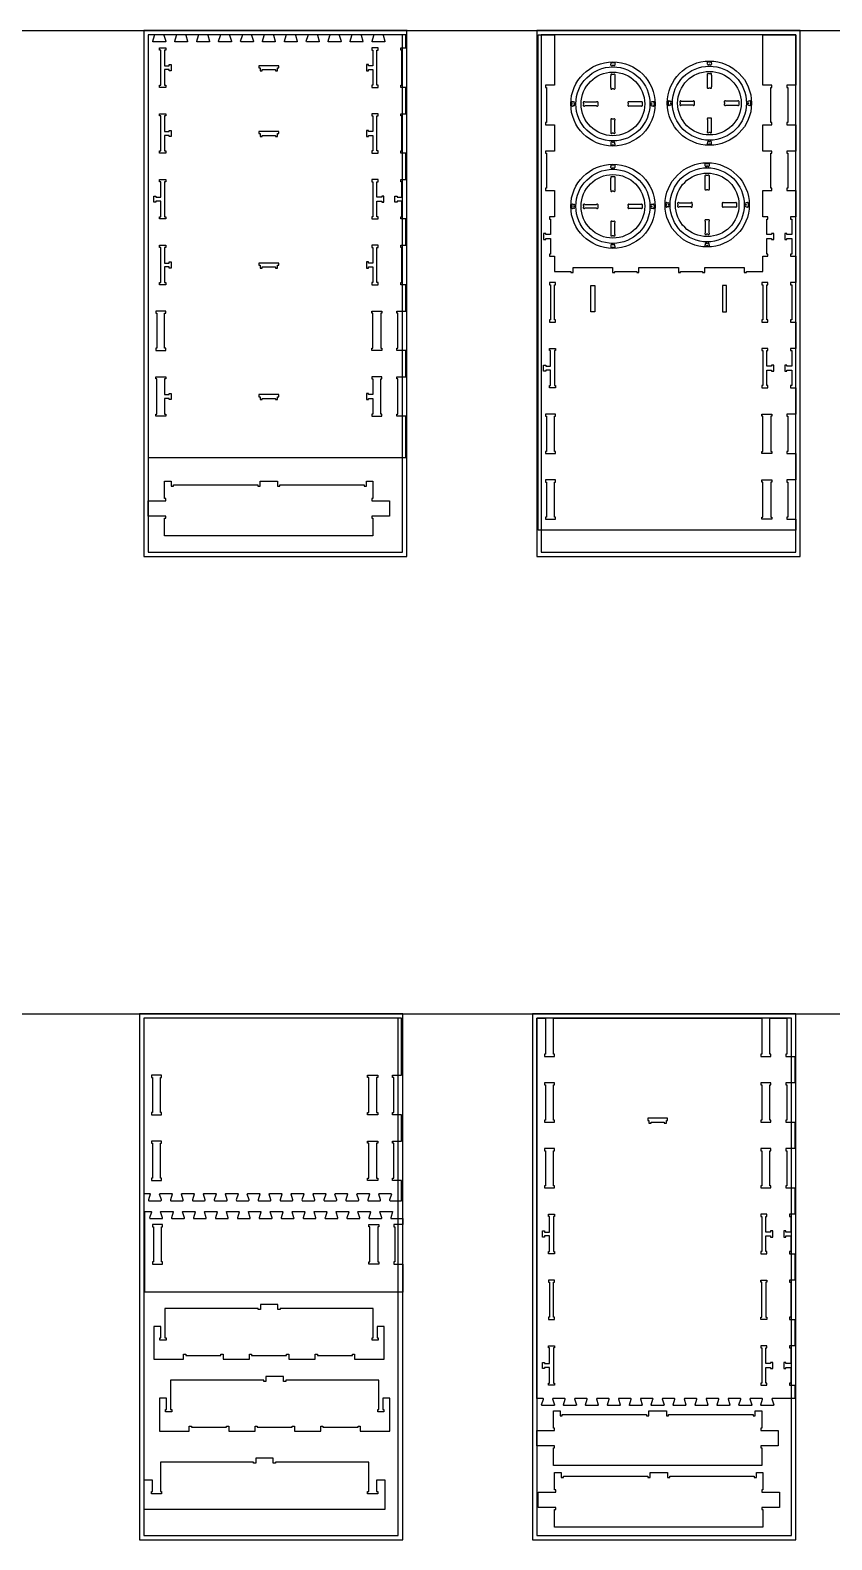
# Model space of a CAD drawing. Header units: inches. Extents: x -1745 to 48028, y -9858 to 20083.
# Drawn here: x 37347 to 41002, y -9858 to -2971 of the extents above; entities that cross this region are included whole.
import ezdxf

# ---------------------------------------------------------------- set-up
doc = ezdxf.new("R2010")
doc.units = ezdxf.units.IN
doc.header["$MEASUREMENT"] = 0
doc.header["$PDMODE"] = 34
for name, color, linetype, lineweight, true_color in [('TOP-CUT-INSIDE_24.500MM', 7, 'Continuous', 25, 0x0300ff), ('TOP-CUT-OUTSIDE_24.500MM', 7, 'Continuous', 25, 0x00a2ff), ('TOP-POCKET-INSIDE_18.000MM', 7, 'Continuous', 25, 0x99ff00), ('TOP-POCKET-INSIDE_20.000MM', 7, 'Continuous', 25, 0x00ffc2)]:
    doc.layers.add(name, color=color, linetype=linetype, lineweight=lineweight, true_color=true_color)

msp = doc.modelspace()

# ---------------------------------------------------------------- linework, layer by layer
for p, q in [((33687.9, -2972.3), (48027.7, -2972.3)), ((40007.6, -3120.2), (40000.9, -3120.2)), ((40005.3, -3130.2), (40003.3, -3130.2)), ((40447.7, -3116.8), (40441.1, -3116.8)), ((40445.4, -3126.8), (40443.4, -3126.8)), ((39816.8, -3304.3), (39816.8, -3311)), ((40191.8, -3304.3), (40191.8, -3311)), ((40256.9, -3301), (40256.9, -3307.6)), ((40266.9, -3303.3), (40266.9, -3305.3)), ((40621.9, -3303.3), (40621.9, -3305.3)), ((40631.9, -3301), (40631.9, -3307.6)), ((39826.8, -3306.7), (39826.8, -3308.7)), ((40181.8, -3306.7), (40181.8, -3308.7)), ((40007.6, -3495.2), (40000.9, -3495.2)), ((40005.3, -3485.2), (40003.3, -3485.2)), ((40447.7, -3491.8), (40441.1, -3491.8)), ((40445.4, -3481.8), (40443.4, -3481.8)), ((40437.6, -3580.4), (40430.9, -3580.4)), ((40007.6, -3587.2), (40000.9, -3587.2)), ((40005.3, -3597.2), (40003.3, -3597.2)), ((40435.2, -3590.4), (40433.2, -3590.4)), ((39816.8, -3771.4), (39816.8, -3778)), ((39826.8, -3773.7), (39826.8, -3775.7)), ((40181.8, -3773.7), (40181.8, -3775.7)), ((40191.8, -3771.4), (40191.8, -3778)), ((40246.7, -3764.6), (40246.7, -3771.3)), ((40256.7, -3766.9), (40256.7, -3768.9)), ((40611.7, -3766.9), (40611.7, -3768.9)), ((40621.7, -3764.6), (40621.7, -3771.3)), ((40007.6, -3962.2), (40000.9, -3962.2)), ((40005.3, -3952.2), (40003.3, -3952.2)), ((40437.6, -3955.4), (40430.9, -3955.4)), ((40435.2, -3945.4), (40433.2, -3945.4)), ((33668.2, -7457.7), (48008, -7457.7)), ((38686.4, -8308.7), (38686.9, -8309.9)), ((38691.4, -8390.1), (38691.9, -8391.3))]:
    msp.add_line(p, q)
at = {"color": 3}
for p, q in [((40007.6, -3173.7), (40000.9, -3173.7)), ((40447.7, -3170.3), (40441.1, -3170.3)), ((40447.7, -3235.3), (40441.1, -3235.3)), ((39870.3, -3304.3), (39870.3, -3311)), ((39935.3, -3304.3), (39935.3, -3311)), ((40007.6, -3238.7), (40000.9, -3238.7)), ((40073.3, -3304.3), (40073.3, -3311)), ((40138.3, -3304.3), (40138.3, -3311)), ((40310.4, -3301), (40310.4, -3307.6)), ((40375.4, -3301), (40375.4, -3307.6)), ((40513.4, -3301), (40513.4, -3307.6)), ((40578.4, -3301), (40578.4, -3307.6)), ((40447.7, -3373.3), (40441.1, -3373.3)), ((40007.6, -3376.7), (40000.9, -3376.7)), ((40007.6, -3441.7), (40000.9, -3441.7)), ((40447.7, -3438.3), (40441.1, -3438.3)), ((40007.6, -3640.7), (40000.9, -3640.7)), ((40437.6, -3633.9), (40430.9, -3633.9)), ((40007.6, -3705.7), (40000.9, -3705.7)), ((40437.6, -3698.9), (40430.9, -3698.9)), ((39870.3, -3771.4), (39870.3, -3778)), ((39935.3, -3771.4), (39935.3, -3778)), ((40073.3, -3771.4), (40073.3, -3778)), ((40138.3, -3771.4), (40138.3, -3778)), ((40300.2, -3764.6), (40300.2, -3771.3)), ((40365.2, -3764.6), (40365.2, -3771.3)), ((40503.2, -3764.6), (40503.2, -3771.3)), ((40568.2, -3764.6), (40568.2, -3771.3)), ((40007.6, -3843.7), (40000.9, -3843.7)), ((40437.6, -3836.9), (40430.9, -3836.9)), ((40007.6, -3908.7), (40000.9, -3908.7)), ((40437.6, -3901.9), (40430.9, -3901.9))]:
    msp.add_line(p, q, dxfattribs=at)
for points in [[(37865.3, -5372.3), (39065.3, -5372.3), (39065.3, -2972.3), (37865.3, -2972.3)], [(37885.3, -5352.3), (39045.3, -5352.3), (39045.3, -2992.3), (37885.3, -2992.3)], [(37913, -2992.3), (37885.3, -2992.3), (37885.3, -4920.3), (38985.3, -4920.3), (39060.3, -4920.3), (39060.3, -4732.3), (39019.3, -4732.3), (39019.3, -4722.3), (39024.3, -4722.3), (39024.3, -4562.3), (39019.3, -4562.3), (39019.3, -4552.3), (39060.3, -4552.3), (39060.3, -4432.3), (39019.3, -4432.3), (39019.3, -4422.3), (39024.3, -4422.3), (39024.3, -4262.3), (39019.3, -4262.3), (39019.3, -4252.3), (39060.3, -4252.3), (39060.3, -4132.3), (39037.3, -4132.3), (39037.3, -4122.3), (39042.3, -4122.3), (39042.3, -3962.3), (39037.3, -3962.3), (39037.3, -3952.3), (39060.3, -3952.3), (39060.3, -3832.3), (39037.3, -3832.3), (39037.3, -3822.3), (39042.3, -3822.3), (39042.3, -3751.3), (39020.3, -3751.3), (39020.3, -3756.3), (39010.3, -3756.3), (39010.3, -3728.3), (39020.3, -3728.3), (39020.3, -3733.3), (39042.3, -3733.3), (39042.3, -3662.3), (39037.3, -3662.3), (39037.3, -3652.3), (39060.3, -3652.3), (39060.3, -3532.3), (39037.3, -3532.3), (39037.3, -3522.3), (39042.3, -3522.3), (39042.3, -3362.3), (39037.3, -3362.3), (39037.3, -3352.3), (39060.3, -3352.3), (39060.3, -3232.3), (39037.3, -3232.3), (39037.3, -3222.3), (39042.3, -3222.3), (39042.3, -3062.3), (39037.3, -3062.3), (39037.3, -3052.3), (39060.3, -3052.3), (39060.3, -2992.3), (38985.3, -2992.3), (38958.8, -2992.3), (38957.3, -2992.7), (38956.5, -2994.5), (38964.7, -3021.2), (38964.8, -3022.5), (38964.3, -3023.7), (38962.1, -3024.8), (38908.8, -3024.8), (38907.6, -3024.5), (38906.6, -3023.7), (38906.2, -3021.3), (38914.2, -2995.2), (38914.3, -2993.6), (38912.8, -2992.3), (38858.8, -2992.3), (38857.3, -2992.7), (38856.5, -2994.5), (38864.7, -3021.2), (38864.8, -3022.5), (38864.3, -3023.7), (38863.3, -3024.5), (38862.1, -3024.8), (38808.8, -3024.8), (38807.6, -3024.5), (38806.6, -3023.7), (38806.1, -3022.5), (38806.2, -3021.2), (38814.2, -2995.2), (38814.3, -2993.6), (38812.8, -2992.3), (38758.8, -2992.3), (38757.3, -2992.7), (38756.5, -2994.5), (38764.7, -3021.2), (38764.8, -3022.5), (38764.3, -3023.7), (38762.1, -3024.8), (38708.8, -3024.8), (38707.6, -3024.5), (38706.6, -3023.7), (38706.1, -3022.5), (38706.2, -3021.2), (38714.2, -2995.2), (38714.3, -2993.6), (38712.8, -2992.3), (38658.8, -2992.3), (38657.3, -2992.7), (38656.5, -2994.5), (38664.7, -3021.2), (38664.8, -3022.5), (38664.3, -3023.7), (38662.1, -3024.8), (38608.8, -3024.8), (38607.6, -3024.5), (38606.6, -3023.7), (38606.2, -3021.3), (38614.2, -2995.2), (38614.3, -2993.6), (38612.8, -2992.3), (38558.8, -2992.3), (38557.3, -2992.7), (38556.5, -2994.5), (38564.7, -3021.2), (38564.8, -3022.5), (38564.3, -3023.7), (38562.1, -3024.8), (38508.8, -3024.8), (38507.6, -3024.5), (38506.6, -3023.7), (38506.2, -3021.3), (38514.2, -2995.2), (38514.3, -2993.6), (38512.8, -2992.3), (38458.8, -2992.3), (38457.3, -2992.7), (38456.5, -2994.5), (38464.7, -3021.2), (38464.8, -3022.5), (38464.3, -3023.7), (38462.1, -3024.8), (38408.8, -3024.8), (38407.6, -3024.5), (38406.6, -3023.7), (38406.1, -3022.5), (38406.2, -3021.2), (38414.2, -2995.2), (38414.3, -2993.6), (38412.8, -2992.3), (38385.6, -2992.3), (38359.1, -2992.3), (38357.5, -2992.7), (38356.7, -2994.5), (38364.9, -3021.2), (38365, -3022.5), (38364.5, -3023.7), (38362.3, -3024.8), (38309.1, -3024.8), (38307.8, -3024.5), (38306.9, -3023.7), (38306.4, -3021.3), (38314.5, -2995.2), (38314.6, -2993.6), (38313, -2992.3), (38259.1, -2992.3), (38257.5, -2992.7), (38256.7, -2994.5), (38264.9, -3021.2), (38265, -3022.5), (38264.5, -3023.7), (38263.6, -3024.5), (38262.3, -3024.8), (38209.1, -3024.8), (38207.8, -3024.5), (38206.9, -3023.7), (38206.4, -3022.5), (38206.5, -3021.2), (38214.5, -2995.2), (38214.6, -2993.6), (38213, -2992.3), (38159.1, -2992.3), (38157.5, -2992.7), (38156.7, -2994.5), (38164.9, -3021.2), (38165, -3022.5), (38164.5, -3023.7), (38162.3, -3024.8), (38109.1, -3024.8), (38107.8, -3024.5), (38106.9, -3023.7), (38106.4, -3022.5), (38106.5, -3021.2), (38114.5, -2995.2), (38114.6, -2993.6), (38113, -2992.3), (38059.1, -2992.3), (38057.5, -2992.7), (38056.7, -2994.5), (38064.9, -3021.2), (38065, -3022.5), (38064.5, -3023.7), (38062.3, -3024.8), (38009.1, -3024.8), (38007.8, -3024.5), (38006.9, -3023.7), (38006.4, -3021.3), (38014.5, -2995.2), (38014.6, -2993.6), (38013, -2992.3), (37959.1, -2992.3), (37957.5, -2992.7), (37956.7, -2994.5), (37964.9, -3021.2), (37965, -3022.5), (37964.5, -3023.7), (37962.3, -3024.8), (37909.1, -3024.8), (37907.8, -3024.5), (37906.9, -3023.7), (37906.4, -3021.3), (37914.5, -2995.2), (37914.6, -2993.6)], [(39657.8, -5372.3), (40857.8, -5372.3), (40857.8, -2972.3), (39657.8, -2972.3)], [(40710.8, -3992.6), (40705.8, -3992.6), (40705.8, -3921.6), (40727.8, -3921.6), (40727.8, -3926.6), (40737.8, -3926.6), (40737.8, -3898.6), (40727.8, -3898.6), (40727.8, -3903.6), (40705.8, -3903.6), (40705.8, -3832.6), (40710.8, -3832.6), (40710.8, -3822.6), (40687.8, -3822.6), (40687.8, -3702.6), (40728.8, -3702.6), (40728.8, -3692.6), (40723.8, -3692.6), (40723.8, -3532.6), (40728.8, -3532.6), (40728.8, -3522.6), (40687.8, -3522.6), (40687.8, -3402.6), (40728.8, -3402.6), (40728.8, -3392.6), (40723.8, -3392.6), (40723.8, -3232.6), (40728.8, -3232.6), (40728.8, -3222.6), (40687.8, -3222.6), (40687.8, -2992.3), (40762.8, -2992.3), (40837.8, -2992.3), (40837.8, -3222.6), (40796.8, -3222.6), (40796.8, -3232.6), (40801.8, -3232.6), (40801.8, -3392.6), (40796.8, -3392.6), (40796.8, -3402.6), (40837.8, -3402.6), (40837.8, -3522.6), (40796.8, -3522.6), (40796.8, -3532.6), (40801.8, -3532.6), (40801.8, -3692.6), (40796.8, -3692.6), (40796.8, -3702.6), (40837.8, -3702.6), (40837.8, -3822.6), (40814.8, -3822.6), (40814.8, -3832.6), (40819.8, -3832.6), (40819.8, -3903.6), (40797.8, -3903.6), (40797.8, -3898.6), (40787.8, -3898.6), (40787.8, -3926.6), (40797.8, -3926.6), (40797.8, -3921.6), (40819.8, -3921.6), (40819.8, -3992.6), (40814.8, -3992.6), (40814.8, -4002.6), (40837.8, -4002.6), (40837.8, -4122.6), (40814.8, -4122.6), (40814.8, -4132.6), (40819.8, -4132.6), (40819.8, -4292.6), (40814.8, -4292.6), (40814.8, -4302.6), (40837.8, -4302.6), (40837.8, -4422.6), (40814.8, -4422.6), (40814.8, -4432.6), (40819.8, -4432.6), (40819.8, -4503.6), (40797.8, -4503.6), (40797.8, -4498.6), (40787.8, -4498.6), (40787.8, -4526.6), (40797.8, -4526.6), (40797.8, -4521.6), (40819.8, -4521.6), (40819.8, -4592.6), (40814.8, -4592.6), (40814.8, -4602.6), (40837.8, -4602.6), (40837.8, -4722.6), (40796.8, -4722.6), (40796.8, -4732.6), (40801.8, -4732.6), (40801.8, -4892.6), (40796.8, -4892.6), (40796.8, -4902.6), (40837.8, -4902.6), (40837.8, -5022.6), (40796.8, -5022.6), (40796.8, -5032.6), (40801.8, -5032.6), (40801.8, -5192.6), (40796.8, -5192.6), (40796.8, -5202.6), (40837.8, -5202.6), (40837.8, -5252.6), (40762.8, -5252.6), (39662.8, -5252.6), (39662.8, -2992.3), (39737.8, -2992.3), (39737.8, -3222.6), (39696.8, -3222.6), (39696.8, -3232.6), (39701.8, -3232.6), (39701.8, -3392.6), (39696.8, -3392.6), (39696.8, -3402.6), (39737.8, -3402.6), (39737.8, -3522.6), (39696.8, -3522.6), (39696.8, -3532.6), (39701.8, -3532.6), (39701.8, -3692.6), (39696.8, -3692.6), (39696.8, -3702.6), (39737.8, -3702.6), (39737.8, -3822.6), (39714.8, -3822.6), (39714.8, -3832.6), (39719.8, -3832.6), (39719.8, -3903.6), (39697.8, -3903.6), (39697.8, -3898.6), (39687.8, -3898.6), (39687.8, -3926.6), (39697.8, -3926.6), (39697.8, -3921.6), (39719.8, -3921.6), (39719.8, -3992.6), (39714.8, -3992.6), (39714.8, -4002.6), (39737.8, -4002.6), (39737.8, -4071.6), (39812.8, -4071.6), (39812.8, -4076.6), (39822.8, -4076.6), (39822.8, -4053.6), (40002.8, -4053.6), (40002.8, -4076.6), (40012.8, -4076.6), (40012.8, -4071.6), (40112.8, -4071.6), (40112.8, -4076.6), (40122.8, -4076.6), (40122.8, -4053.6), (40302.8, -4053.6), (40302.8, -4076.6), (40312.8, -4076.6), (40312.8, -4071.6), (40412.8, -4071.6), (40412.8, -4076.6), (40422.8, -4076.6), (40422.8, -4053.6), (40602.8, -4053.6), (40602.8, -4076.6), (40612.8, -4076.6), (40612.8, -4071.6), (40662.8, -4071.6), (40687.8, -4071.6), (40687.8, -4002.6), (40710.8, -4002.6)], [(39677.8, -5352.3), (40837.8, -5352.3), (40837.8, -2992.3), (39677.8, -2992.3)], [(37980.3, -3128.3), (37990.3, -3128.3), (37990.3, -3156.3), (37980.3, -3156.3), (37980.3, -3151.3), (37960.3, -3151.3), (37960.3, -3222.3), (37965.3, -3222.3), (37965.3, -3232.3), (37937.3, -3232.3), (37937.3, -3222.3), (37942.3, -3222.3), (37942.3, -3062.3), (37937.3, -3062.3), (37937.3, -3052.3), (37965.3, -3052.3), (37965.3, -3062.3), (37960.3, -3062.3), (37960.3, -3133.3), (37980.3, -3133.3)], [(38890.3, -3128.3), (38880.3, -3128.3), (38880.3, -3156.3), (38890.3, -3156.3), (38890.3, -3151.3), (38910.3, -3151.3), (38910.3, -3222.3), (38905.3, -3222.3), (38905.3, -3232.3), (38933.3, -3232.3), (38933.3, -3222.3), (38928.3, -3222.3), (38928.3, -3062.3), (38933.3, -3062.3), (38933.3, -3052.3), (38905.3, -3052.3), (38905.3, -3062.3), (38910.3, -3062.3), (38910.3, -3133.3), (38890.3, -3133.3)], [(38395.3, -3143.3), (38395.3, -3156.3), (38405.3, -3156.3), (38405.3, -3151.3), (38465.3, -3151.3), (38465.3, -3156.3), (38475.3, -3156.3), (38475.3, -3143.3), (38480.3, -3143.3), (38480.3, -3133.3), (38390.3, -3133.3), (38390.3, -3143.3)], [(37980.3, -3428.3), (37990.3, -3428.3), (37990.3, -3456.3), (37980.3, -3456.3), (37980.3, -3451.3), (37960.3, -3451.3), (37960.3, -3522.3), (37965.3, -3522.3), (37965.3, -3532.3), (37937.3, -3532.3), (37937.3, -3522.3), (37942.3, -3522.3), (37942.3, -3362.3), (37937.3, -3362.3), (37937.3, -3352.3), (37965.3, -3352.3), (37965.3, -3362.3), (37960.3, -3362.3), (37960.3, -3433.3), (37980.3, -3433.3)], [(38890.3, -3428.3), (38880.3, -3428.3), (38880.3, -3456.3), (38890.3, -3456.3), (38890.3, -3451.3), (38910.3, -3451.3), (38910.3, -3522.3), (38905.3, -3522.3), (38905.3, -3532.3), (38933.3, -3532.3), (38933.3, -3522.3), (38928.3, -3522.3), (38928.3, -3362.3), (38933.3, -3362.3), (38933.3, -3352.3), (38905.3, -3352.3), (38905.3, -3362.3), (38910.3, -3362.3), (38910.3, -3433.3), (38890.3, -3433.3)], [(38395.3, -3443.3), (38395.3, -3456.3), (38405.3, -3456.3), (38405.3, -3451.3), (38465.3, -3451.3), (38465.3, -3456.3), (38475.3, -3456.3), (38475.3, -3443.3), (38480.3, -3443.3), (38480.3, -3433.3), (38390.3, -3433.3), (38390.3, -3443.3)], [(37942.3, -3662.3), (37937.3, -3662.3), (37937.3, -3652.3), (37965.3, -3652.3), (37965.3, -3662.3), (37960.3, -3662.3), (37960.3, -3822.3), (37965.3, -3822.3), (37965.3, -3832.3), (37937.3, -3832.3), (37937.3, -3822.3), (37942.3, -3822.3), (37942.3, -3751.3), (37920.3, -3751.3), (37920.3, -3756.3), (37910.3, -3756.3), (37910.3, -3728.3), (37920.3, -3728.3), (37920.3, -3733.3), (37942.3, -3733.3)], [(38928.3, -3662.3), (38933.3, -3662.3), (38933.3, -3652.3), (38905.3, -3652.3), (38905.3, -3662.3), (38910.3, -3662.3), (38910.3, -3822.3), (38905.3, -3822.3), (38905.3, -3832.3), (38933.3, -3832.3), (38933.3, -3822.3), (38928.3, -3822.3), (38928.3, -3751.3), (38950.3, -3751.3), (38950.3, -3756.3), (38960.3, -3756.3), (38960.3, -3728.3), (38950.3, -3728.3), (38950.3, -3733.3), (38928.3, -3733.3)], [(37980.3, -4028.3), (37990.3, -4028.3), (37990.3, -4056.3), (37980.3, -4056.3), (37980.3, -4051.3), (37960.3, -4051.3), (37960.3, -4122.3), (37965.3, -4122.3), (37965.3, -4132.3), (37937.3, -4132.3), (37937.3, -4122.3), (37942.3, -4122.3), (37942.3, -3962.3), (37937.3, -3962.3), (37937.3, -3952.3), (37965.3, -3952.3), (37965.3, -3962.3), (37960.3, -3962.3), (37960.3, -4033.3), (37980.3, -4033.3)], [(38890.3, -4028.3), (38880.3, -4028.3), (38880.3, -4056.3), (38890.3, -4056.3), (38890.3, -4051.3), (38910.3, -4051.3), (38910.3, -4122.3), (38905.3, -4122.3), (38905.3, -4132.3), (38933.3, -4132.3), (38933.3, -4122.3), (38928.3, -4122.3), (38928.3, -3962.3), (38933.3, -3962.3), (38933.3, -3952.3), (38905.3, -3952.3), (38905.3, -3962.3), (38910.3, -3962.3), (38910.3, -4033.3), (38890.3, -4033.3)], [(38395.3, -4043.3), (38395.3, -4056.3), (38405.3, -4056.3), (38405.3, -4051.3), (38465.3, -4051.3), (38465.3, -4056.3), (38475.3, -4056.3), (38475.3, -4043.3), (38480.3, -4043.3), (38480.3, -4033.3), (38390.3, -4033.3), (38390.3, -4043.3)], [(39714.8, -4292.6), (39714.8, -4302.6), (39742.8, -4302.6), (39742.8, -4292.6), (39737.8, -4292.6), (39737.8, -4132.6), (39742.8, -4132.6), (39742.8, -4122.6), (39714.8, -4122.6), (39714.8, -4132.6), (39719.8, -4132.6), (39719.8, -4292.6)], [(40682.8, -4292.6), (40682.8, -4302.6), (40710.8, -4302.6), (40710.8, -4292.6), (40705.8, -4292.6), (40705.8, -4132.6), (40710.8, -4132.6), (40710.8, -4122.6), (40682.8, -4122.6), (40682.8, -4132.6), (40687.8, -4132.6), (40687.8, -4292.6)], [(39921.8, -4136.6), (39921.8, -4256.6), (39903.8, -4256.6), (39903.8, -4136.6)], [(40503.8, -4136.6), (40503.8, -4256.6), (40521.8, -4256.6), (40521.8, -4136.6)], [(37919.3, -4432.3), (37965.3, -4432.3), (37965.3, -4422.3), (37960.3, -4422.3), (37960.3, -4262.3), (37965.3, -4262.3), (37965.3, -4252.3), (37919.3, -4252.3), (37919.3, -4262.3), (37924.3, -4262.3), (37924.3, -4422.3), (37919.3, -4422.3)], [(38951.3, -4432.3), (38905.3, -4432.3), (38905.3, -4422.3), (38910.3, -4422.3), (38910.3, -4262.3), (38905.3, -4262.3), (38905.3, -4252.3), (38951.3, -4252.3), (38951.3, -4262.3), (38946.3, -4262.3), (38946.3, -4422.3), (38951.3, -4422.3)], [(39697.8, -4521.6), (39697.8, -4526.6), (39687.8, -4526.6), (39687.8, -4498.6), (39697.8, -4498.6), (39697.8, -4503.6), (39719.8, -4503.6), (39719.8, -4432.6), (39714.8, -4432.6), (39714.8, -4422.6), (39742.8, -4422.6), (39742.8, -4432.6), (39737.8, -4432.6), (39737.8, -4592.6), (39742.8, -4592.6), (39742.8, -4602.6), (39714.8, -4602.6), (39714.8, -4592.6), (39719.8, -4592.6), (39719.8, -4521.6)], [(40705.8, -4503.6), (40705.8, -4432.6), (40710.8, -4432.6), (40710.8, -4422.6), (40682.8, -4422.6), (40682.8, -4432.6), (40687.8, -4432.6), (40687.8, -4592.6), (40682.8, -4592.6), (40682.8, -4602.6), (40710.8, -4602.6), (40710.8, -4592.6), (40705.8, -4592.6), (40705.8, -4521.6), (40727.8, -4521.6), (40727.8, -4526.6), (40737.8, -4526.6), (40737.8, -4498.6), (40727.8, -4498.6), (40727.8, -4503.6)], [(37980.3, -4628.3), (37990.3, -4628.3), (37990.3, -4656.3), (37980.3, -4656.3), (37980.3, -4651.3), (37960.3, -4651.3), (37960.3, -4722.3), (37965.3, -4722.3), (37965.3, -4732.3), (37919.3, -4732.3), (37919.3, -4722.3), (37924.3, -4722.3), (37924.3, -4562.3), (37919.3, -4562.3), (37919.3, -4552.3), (37965.3, -4552.3), (37965.3, -4562.3), (37960.3, -4562.3), (37960.3, -4633.3), (37980.3, -4633.3)], [(38890.3, -4628.3), (38880.3, -4628.3), (38880.3, -4656.3), (38890.3, -4656.3), (38890.3, -4651.3), (38910.3, -4651.3), (38910.3, -4722.3), (38905.3, -4722.3), (38905.3, -4732.3), (38951.3, -4732.3), (38951.3, -4722.3), (38946.3, -4722.3), (38946.3, -4562.3), (38951.3, -4562.3), (38951.3, -4552.3), (38905.3, -4552.3), (38905.3, -4562.3), (38910.3, -4562.3), (38910.3, -4633.3), (38890.3, -4633.3)], [(38395.3, -4643.3), (38395.3, -4656.3), (38405.3, -4656.3), (38405.3, -4651.3), (38465.3, -4651.3), (38465.3, -4656.3), (38475.3, -4656.3), (38475.3, -4643.3), (38480.3, -4643.3), (38480.3, -4633.3), (38390.3, -4633.3), (38390.3, -4643.3)], [(39701.8, -4732.6), (39701.8, -4892.6), (39696.8, -4892.6), (39696.8, -4902.6), (39742.8, -4902.6), (39742.8, -4892.6), (39737.8, -4892.6), (39737.8, -4732.6), (39742.8, -4732.6), (39742.8, -4722.6), (39696.8, -4722.6), (39696.8, -4732.6)], [(40682.8, -4892.6), (40687.8, -4892.6), (40687.8, -4732.6), (40682.8, -4732.6), (40682.8, -4722.6), (40728.8, -4722.6), (40728.8, -4732.6), (40723.8, -4732.6), (40723.8, -4892.6), (40728.8, -4892.6), (40728.8, -4902.6), (40682.8, -4902.6)], [(39701.8, -5192.6), (39696.8, -5192.6), (39696.8, -5202.6), (39742.8, -5202.6), (39742.8, -5192.6), (39737.8, -5192.6), (39737.8, -5032.6), (39742.8, -5032.6), (39742.8, -5022.6), (39696.8, -5022.6), (39696.8, -5032.6), (39701.8, -5032.6)], [(40723.8, -5192.6), (40728.8, -5192.6), (40728.8, -5202.6), (40682.8, -5202.6), (40682.8, -5192.6), (40687.8, -5192.6), (40687.8, -5032.6), (40682.8, -5032.6), (40682.8, -5022.6), (40728.8, -5022.6), (40728.8, -5032.6), (40723.8, -5032.6)], [(37965.3, -5107.9), (37960.3, -5107.9), (37960.3, -5027.9), (37990.3, -5027.9), (37990.3, -5050.9), (38000.3, -5050.9), (38000.3, -5045.9), (38385.3, -5045.9), (38385.3, -5050.9), (38395.3, -5050.9), (38395.3, -5027.9), (38475.3, -5027.9), (38475.3, -5050.9), (38485.3, -5050.9), (38485.3, -5045.9), (38870.3, -5045.9), (38870.3, -5050.9), (38880.3, -5050.9), (38880.3, -5027.9), (38910.3, -5027.9), (38910.3, -5107.9), (38905.3, -5107.9), (38905.3, -5117.9), (38910.3, -5117.9), (38985.3, -5117.9), (38985.3, -5187.9), (38910.3, -5187.9), (38905.3, -5187.9), (38905.3, -5197.9), (38910.3, -5197.9), (38910.3, -5277.9), (37960.3, -5277.9), (37960.3, -5197.9), (37965.3, -5197.9), (37965.3, -5187.9), (37960.3, -5187.9), (37885.3, -5187.9), (37885.3, -5117.9), (37960.3, -5117.9), (37965.3, -5117.9)], [(37845.6, -9857.7), (39045.6, -9857.7), (39045.6, -7457.7), (37845.6, -7457.7)], [(38893.1, -8278.5), (38894.6, -8279.8), (38894.5, -8281.4), (38886.5, -8307.5), (38886.9, -8309.9), (38887.9, -8310.7), (38889.1, -8311), (38942.4, -8311), (38944.6, -8309.9), (38945.1, -8308.7), (38945, -8307.5), (38936.8, -8280.7), (38937.6, -8278.9), (38939.2, -8278.5), (38965.6, -8278.5), (38992.1, -8278.5), (38993.7, -8278.9), (38994.5, -8280.7), (38986.3, -8307.5), (38986.2, -8308.7), (38986.7, -8309.9), (38988.9, -8311), (39040.6, -8311), (39040.6, -8218.5), (38999.6, -8218.5), (38999.6, -8208.5), (39004.6, -8208.5), (39004.6, -8048.5), (38999.6, -8048.5), (38999.6, -8038.5), (39040.6, -8038.5), (39040.6, -7918.5), (38999.6, -7918.5), (38999.6, -7908.5), (39004.6, -7908.5), (39004.6, -7748.5), (38999.6, -7748.5), (38999.6, -7738.5), (39040.6, -7738.5), (39040.6, -7477.7), (37865.6, -7477.7), (37865.6, -8278.5), (37893.3, -8278.5), (37894.9, -8279.8), (37894.8, -8281.4), (37886.8, -8307.5), (37887.2, -8309.9), (37888.2, -8310.7), (37889.4, -8311), (37942.7, -8311), (37944.8, -8309.9), (37945.3, -8308.7), (37945.3, -8307.5), (37937, -8280.7), (37937.8, -8278.9), (37939.4, -8278.5), (37993.3, -8278.5), (37994.9, -8279.8), (37994.8, -8281.4), (37986.8, -8307.5), (37987.2, -8309.9), (37988.2, -8310.7), (37989.4, -8311), (38042.7, -8311), (38044.8, -8309.9), (38045.3, -8308.7), (38045.3, -8307.5), (38037, -8280.7), (38037.8, -8278.9), (38039.4, -8278.5), (38093.3, -8278.5), (38094.9, -8279.8), (38094.8, -8281.4), (38086.8, -8307.5), (38086.7, -8308.7), (38087.2, -8309.9), (38088.2, -8310.7), (38089.4, -8311), (38142.7, -8311), (38144.8, -8309.9), (38145.3, -8308.7), (38145.3, -8307.5), (38137, -8280.7), (38137.8, -8278.9), (38139.4, -8278.5), (38193.3, -8278.5), (38194.9, -8279.8), (38194.8, -8281.4), (38186.8, -8307.5), (38186.7, -8308.7), (38187.2, -8309.9), (38188.2, -8310.7), (38189.4, -8311), (38242.6, -8311), (38243.9, -8310.7), (38244.8, -8309.9), (38245.3, -8308.7), (38245.3, -8307.5), (38237, -8280.7), (38237.8, -8278.9), (38239.4, -8278.5), (38293.3, -8278.5), (38294.9, -8279.8), (38294.8, -8281.4), (38286.8, -8307.5), (38287.2, -8309.9), (38288.2, -8310.7), (38289.4, -8311), (38342.7, -8311), (38344.8, -8309.9), (38345.3, -8308.7), (38345.3, -8307.5), (38337, -8280.7), (38337.8, -8278.9), (38339.4, -8278.5), (38365.9, -8278.5), (38393.1, -8278.5), (38394.6, -8279.8), (38394.5, -8281.4), (38386.5, -8307.5), (38386.4, -8308.7), (38386.9, -8309.9), (38387.9, -8310.7), (38389.1, -8311), (38442.4, -8311), (38444.6, -8309.9), (38445.1, -8308.7), (38445, -8307.5), (38436.8, -8280.7), (38437.6, -8278.9), (38439.2, -8278.5), (38493.1, -8278.5), (38494.6, -8279.8), (38494.5, -8281.4), (38486.5, -8307.5), (38486.9, -8309.9), (38487.9, -8310.7), (38489.1, -8311), (38542.4, -8311), (38544.6, -8309.9), (38545.1, -8308.7), (38545, -8307.5), (38536.8, -8280.7), (38537.6, -8278.9), (38539.2, -8278.5), (38593.1, -8278.5), (38594.6, -8279.8), (38594.5, -8281.4), (38586.5, -8307.5), (38586.9, -8309.9), (38587.9, -8310.7), (38589.1, -8311), (38642.4, -8311), (38644.6, -8309.9), (38645.1, -8308.7), (38645, -8307.5), (38636.8, -8280.7), (38637.6, -8278.9), (38639.2, -8278.5), (38693.1, -8278.5), (38694.6, -8279.8), (38694.5, -8281.4), (38686.5, -8307.5), (38686.4, -8308.7), (38686.9, -8309.9), (38687.9, -8310.7), (38689.1, -8311), (38742.4, -8311), (38744.6, -8309.9), (38745.1, -8308.7), (38745, -8307.5), (38736.8, -8280.7), (38737.6, -8278.9), (38739.2, -8278.5), (38793.1, -8278.5), (38794.6, -8279.8), (38794.5, -8281.4), (38786.5, -8307.5), (38786.4, -8308.7), (38786.9, -8309.9), (38787.9, -8310.7), (38789.1, -8311), (38842.4, -8311), (38843.6, -8310.7), (38844.6, -8309.9), (38845.1, -8308.7), (38845, -8307.5), (38836.8, -8280.7), (38837.6, -8278.9), (38839.2, -8278.5)], [(37865.6, -9837.7), (39025.6, -9837.7), (39025.6, -7477.7), (37865.6, -7477.7)], [(39638.1, -9857.7), (40838.1, -9857.7), (40838.1, -7457.7), (39638.1, -7457.7)], [(39658.1, -9837.7), (40818.1, -9837.7), (40818.1, -7477.7), (39658.1, -7477.7)], [(39685.8, -9212.7), (39658.1, -9212.7), (39658.1, -7952.7), (39658.1, -7477.7), (39697.1, -7477.7), (39697.1, -7642.7), (39692.1, -7642.7), (39692.1, -7652.7), (39738.1, -7652.7), (39738.1, -7642.7), (39733.1, -7642.7), (39733.1, -7477.7), (40683.1, -7477.7), (40683.1, -7642.7), (40678.1, -7642.7), (40678.1, -7652.7), (40724.1, -7652.7), (40724.1, -7642.7), (40719.1, -7642.7), (40719.1, -7477.7), (40797.1, -7477.7), (40797.1, -7642.7), (40792.1, -7642.7), (40792.1, -7652.7), (40833.1, -7652.7), (40833.1, -7772.7), (40792.1, -7772.7), (40792.1, -7782.7), (40797.1, -7782.7), (40797.1, -7942.7), (40792.1, -7942.7), (40792.1, -7952.7), (40833.1, -7952.7), (40833.1, -8072.7), (40792.1, -8072.7), (40792.1, -8082.7), (40797.1, -8082.7), (40797.1, -8242.7), (40792.1, -8242.7), (40792.1, -8252.7), (40833.1, -8252.7), (40833.1, -8372.7), (40810.1, -8372.7), (40810.1, -8382.7), (40815.1, -8382.7), (40815.1, -8453.7), (40793.1, -8453.7), (40793.1, -8448.7), (40783.1, -8448.7), (40783.1, -8476.7), (40793.1, -8476.7), (40793.1, -8471.7), (40815.1, -8471.7), (40815.1, -8542.7), (40810.1, -8542.7), (40810.1, -8552.7), (40833.1, -8552.7), (40833.1, -8672.7), (40810.1, -8672.7), (40810.1, -8682.7), (40815.1, -8682.7), (40815.1, -8842.7), (40810.1, -8842.7), (40810.1, -8852.7), (40833.1, -8852.7), (40833.1, -8972.7), (40810.1, -8972.7), (40810.1, -8982.7), (40815.1, -8982.7), (40815.1, -9053.7), (40793.1, -9053.7), (40793.1, -9048.7), (40783.1, -9048.7), (40783.1, -9076.7), (40793.1, -9076.7), (40793.1, -9071.7), (40815.1, -9071.7), (40815.1, -9142.7), (40810.1, -9142.7), (40810.1, -9152.7), (40833.1, -9152.7), (40833.1, -9212.7), (40784.6, -9212.7), (40758.1, -9212.7), (40731.6, -9212.7), (40730, -9213.1), (40729.2, -9214.9), (40737.5, -9241.7), (40737.6, -9242.9), (40737, -9244.1), (40734.9, -9245.2), (40681.6, -9245.2), (40680.4, -9244.9), (40679.4, -9244.1), (40679, -9241.7), (40687, -9215.6), (40687.1, -9214), (40685.6, -9212.7), (40631.6, -9212.7), (40630, -9213.1), (40629.2, -9214.9), (40637.5, -9241.7), (40637.6, -9242.9), (40637.1, -9244.1), (40636.1, -9244.9), (40634.9, -9245.2), (40581.6, -9245.2), (40580.4, -9244.9), (40579.4, -9244.1), (40578.9, -9242.9), (40579, -9241.7), (40587, -9215.6), (40587.1, -9214), (40585.6, -9212.7), (40531.6, -9212.7), (40530, -9213.1), (40529.2, -9214.9), (40537.5, -9241.7), (40537.6, -9242.9), (40537, -9244.1), (40534.9, -9245.2), (40481.6, -9245.2), (40480.4, -9244.9), (40479.4, -9244.1), (40478.9, -9242.9), (40479, -9241.7), (40487, -9215.6), (40487.1, -9214), (40485.6, -9212.7), (40431.6, -9212.7), (40430, -9213.1), (40429.2, -9214.9), (40437.5, -9241.7), (40437.6, -9242.9), (40437, -9244.1), (40434.9, -9245.2), (40381.6, -9245.2), (40380.4, -9244.9), (40379.4, -9244.1), (40379, -9241.7), (40387, -9215.6), (40387.1, -9214), (40385.6, -9212.7), (40331.6, -9212.7), (40330, -9213.1), (40329.2, -9214.9), (40337.5, -9241.7), (40337.6, -9242.9), (40337, -9244.1), (40334.9, -9245.2), (40281.6, -9245.2), (40280.4, -9244.9), (40279.4, -9244.1), (40279, -9241.7), (40287, -9215.6), (40287.1, -9214), (40285.6, -9212.7), (40231.6, -9212.7), (40230, -9213.1), (40229.2, -9214.9), (40237.5, -9241.7), (40237.6, -9242.9), (40237, -9244.1), (40234.9, -9245.2), (40181.6, -9245.2), (40180.4, -9244.9), (40179.4, -9244.1), (40178.9, -9242.9), (40179, -9241.7), (40187, -9215.6), (40187.1, -9214), (40185.6, -9212.7), (40158.3, -9212.7), (40131.9, -9212.7), (40130.3, -9213.1), (40129.5, -9214.9), (40137.7, -9241.7), (40137.8, -9242.9), (40137.3, -9244.1), (40135.1, -9245.2), (40081.8, -9245.2), (40080.6, -9244.9), (40079.6, -9244.1), (40079.2, -9241.7), (40087.2, -9215.6), (40087.3, -9214), (40085.8, -9212.7), (40031.9, -9212.7), (40030.3, -9213.1), (40029.5, -9214.9), (40037.7, -9241.7), (40037.8, -9242.9), (40037.3, -9244.1), (40036.3, -9244.9), (40035.1, -9245.2), (39981.8, -9245.2), (39980.6, -9244.9), (39979.6, -9244.1), (39979.1, -9242.9), (39979.2, -9241.7), (39987.2, -9215.6), (39987.3, -9214), (39985.8, -9212.7), (39931.9, -9212.7), (39930.3, -9213.1), (39929.5, -9214.9), (39937.7, -9241.7), (39937.8, -9242.9), (39937.3, -9244.1), (39935.1, -9245.2), (39881.8, -9245.2), (39880.6, -9244.9), (39879.6, -9244.1), (39879.1, -9242.9), (39879.2, -9241.7), (39887.2, -9215.6), (39887.3, -9214), (39885.8, -9212.7), (39831.9, -9212.7), (39830.3, -9213.1), (39829.5, -9214.9), (39837.7, -9241.7), (39837.8, -9242.9), (39837.3, -9244.1), (39835.1, -9245.2), (39781.8, -9245.2), (39780.6, -9244.9), (39779.6, -9244.1), (39779.2, -9241.7), (39787.2, -9215.6), (39787.3, -9214), (39785.8, -9212.7), (39731.9, -9212.7), (39730.3, -9213.1), (39729.5, -9214.9), (39737.7, -9241.7), (39737.8, -9242.9), (39737.3, -9244.1), (39735.1, -9245.2), (39681.8, -9245.2), (39680.6, -9244.9), (39679.6, -9244.1), (39679.2, -9241.7), (39687.2, -9215.6), (39687.3, -9214)], [(37899.6, -7748.5), (37904.6, -7748.5), (37904.6, -7908.5), (37899.6, -7908.5), (37899.6, -7918.5), (37945.6, -7918.5), (37945.6, -7908.5), (37940.6, -7908.5), (37940.6, -7748.5), (37945.6, -7748.5), (37945.6, -7738.5), (37899.6, -7738.5)], [(38926.6, -7748.5), (38926.6, -7908.5), (38931.6, -7908.5), (38931.6, -7918.5), (38885.6, -7918.5), (38885.6, -7908.5), (38890.6, -7908.5), (38890.6, -7748.5), (38885.6, -7748.5), (38885.6, -7738.5), (38931.6, -7738.5), (38931.6, -7748.5)], [(39733.1, -7942.7), (39733.1, -7782.7), (39738.1, -7782.7), (39738.1, -7772.7), (39692.1, -7772.7), (39692.1, -7782.7), (39697.1, -7782.7), (39697.1, -7942.7), (39692.1, -7942.7), (39692.1, -7952.7), (39738.1, -7952.7), (39738.1, -7942.7)], [(40719.1, -7942.7), (40719.1, -7782.7), (40724.1, -7782.7), (40724.1, -7772.7), (40678.1, -7772.7), (40678.1, -7782.7), (40683.1, -7782.7), (40683.1, -7942.7), (40678.1, -7942.7), (40678.1, -7952.7), (40724.1, -7952.7), (40724.1, -7942.7)], [(40178.1, -7957.7), (40178.1, -7952.7), (40238.1, -7952.7), (40238.1, -7957.7), (40248.1, -7957.7), (40248.1, -7944.7), (40253.1, -7944.7), (40253.1, -7934.7), (40163.1, -7934.7), (40163.1, -7944.7), (40168.1, -7944.7), (40168.1, -7957.7)], [(37945.6, -8048.5), (37945.6, -8038.5), (37899.6, -8038.5), (37899.6, -8048.5), (37904.6, -8048.5), (37904.6, -8208.5), (37899.6, -8208.5), (37899.6, -8218.5), (37945.6, -8218.5), (37945.6, -8208.5), (37940.6, -8208.5), (37940.6, -8048.5)], [(38926.6, -8048.5), (38926.6, -8208.5), (38931.6, -8208.5), (38931.6, -8218.5), (38885.6, -8218.5), (38885.6, -8208.5), (38890.6, -8208.5), (38890.6, -8048.5), (38885.6, -8048.5), (38885.6, -8038.5), (38931.6, -8038.5), (38931.6, -8048.5)], [(39733.1, -8242.7), (39733.1, -8082.7), (39738.1, -8082.7), (39738.1, -8072.7), (39692.1, -8072.7), (39692.1, -8082.7), (39697.1, -8082.7), (39697.1, -8242.7), (39692.1, -8242.7), (39692.1, -8252.7), (39738.1, -8252.7), (39738.1, -8242.7)], [(40719.1, -8242.7), (40719.1, -8082.7), (40724.1, -8082.7), (40724.1, -8072.7), (40678.1, -8072.7), (40678.1, -8082.7), (40683.1, -8082.7), (40683.1, -8242.7), (40678.1, -8242.7), (40678.1, -8252.7), (40724.1, -8252.7), (40724.1, -8242.7)], [(38941.8, -8362.1), (38942.6, -8360.2), (38944.2, -8359.9), (38970.6, -8359.9), (38997.1, -8359.9), (38998.7, -8360.2), (38999.5, -8362.1), (38991.3, -8388.8), (38991.2, -8390.1), (38991.7, -8391.3), (38993.9, -8392.4), (39045.6, -8392.4), (39045.6, -8419.9), (39004.6, -8419.9), (39004.6, -8429.9), (39009.6, -8429.9), (39009.6, -8589.9), (39004.6, -8589.9), (39004.6, -8599.9), (39045.6, -8599.9), (39045.6, -8728.2), (37870.6, -8728.2), (37870.6, -8359.9), (37898.3, -8359.9), (37899.9, -8361.2), (37899.8, -8362.8), (37891.8, -8388.8), (37892.2, -8391.2), (37893.2, -8392.1), (37894.4, -8392.4), (37947.7, -8392.4), (37949.8, -8391.3), (37950.3, -8390.1), (37950.3, -8388.8), (37942, -8362.1), (37942.8, -8360.2), (37944.4, -8359.9), (37998.3, -8359.9), (37999.9, -8361.2), (37999.8, -8362.8), (37991.8, -8388.8), (37992.2, -8391.2), (37993.2, -8392.1), (37994.4, -8392.4), (38047.7, -8392.4), (38049.8, -8391.3), (38050.3, -8390.1), (38050.3, -8388.8), (38042, -8362.1), (38042.8, -8360.2), (38044.4, -8359.9), (38098.3, -8359.9), (38099.9, -8361.2), (38099.8, -8362.8), (38091.8, -8388.8), (38091.7, -8390.1), (38092.2, -8391.3), (38093.2, -8392.1), (38094.4, -8392.4), (38147.7, -8392.4), (38149.8, -8391.3), (38150.3, -8390.1), (38150.3, -8388.8), (38142, -8362.1), (38142.8, -8360.2), (38144.4, -8359.9), (38198.3, -8359.9), (38199.9, -8361.2), (38199.8, -8362.8), (38191.8, -8388.8), (38191.7, -8390.1), (38192.2, -8391.3), (38193.2, -8392.1), (38194.4, -8392.4), (38247.6, -8392.4), (38248.9, -8392.1), (38249.8, -8391.3), (38250.3, -8390.1), (38250.3, -8388.8), (38242, -8362.1), (38242.8, -8360.2), (38244.4, -8359.9), (38298.3, -8359.9), (38299.9, -8361.2), (38299.8, -8362.8), (38291.8, -8388.8), (38292.2, -8391.2), (38293.2, -8392.1), (38294.4, -8392.4), (38347.7, -8392.4), (38349.8, -8391.3), (38350.3, -8390.1), (38350.3, -8388.8), (38342, -8362.1), (38342.8, -8360.2), (38344.4, -8359.9), (38370.9, -8359.9), (38398.1, -8359.9), (38399.6, -8361.2), (38399.5, -8362.8), (38391.5, -8388.8), (38391.4, -8390.1), (38391.9, -8391.3), (38392.9, -8392.1), (38394.1, -8392.4), (38447.4, -8392.4), (38449.6, -8391.3), (38450.1, -8390.1), (38450, -8388.8), (38441.8, -8362.1), (38442.6, -8360.2), (38444.2, -8359.9), (38498.1, -8359.9), (38499.6, -8361.2), (38499.5, -8362.8), (38491.5, -8388.8), (38491.9, -8391.2), (38492.9, -8392.1), (38494.1, -8392.4), (38547.4, -8392.4), (38549.6, -8391.3), (38550.1, -8390.1), (38550, -8388.8), (38541.8, -8362.1), (38542.6, -8360.2), (38544.2, -8359.9), (38598.1, -8359.9), (38599.6, -8361.2), (38599.5, -8362.8), (38591.5, -8388.8), (38591.9, -8391.2), (38592.9, -8392.1), (38594.1, -8392.4), (38647.4, -8392.4), (38649.6, -8391.3), (38650.1, -8390.1), (38650, -8388.8), (38641.8, -8362.1), (38642.6, -8360.2), (38644.2, -8359.9), (38698.1, -8359.9), (38699.6, -8361.2), (38699.5, -8362.8), (38691.5, -8388.8), (38691.4, -8390.1), (38691.9, -8391.3), (38692.9, -8392.1), (38694.1, -8392.4), (38747.4, -8392.4), (38749.6, -8391.3), (38750.1, -8390.1), (38750, -8388.8), (38741.8, -8362.1), (38742.6, -8360.2), (38744.2, -8359.9), (38798.1, -8359.9), (38799.6, -8361.2), (38799.5, -8362.8), (38791.5, -8388.8), (38791.4, -8390.1), (38791.9, -8391.3), (38792.9, -8392.1), (38794.1, -8392.4), (38847.4, -8392.4), (38848.6, -8392.1), (38849.6, -8391.3), (38850.1, -8390.1), (38850, -8388.8), (38841.8, -8362.1), (38842.6, -8360.2), (38844.2, -8359.9), (38898.1, -8359.9), (38899.6, -8361.2), (38899.5, -8362.8), (38891.5, -8388.8), (38891.9, -8391.2), (38892.9, -8392.1), (38894.1, -8392.4), (38947.4, -8392.4), (38949.6, -8391.3), (38950.1, -8390.1), (38950, -8388.8)], [(39738.1, -8372.7), (39738.1, -8382.7), (39733.1, -8382.7), (39733.1, -8542.7), (39738.1, -8542.7), (39738.1, -8552.7), (39710.1, -8552.7), (39710.1, -8542.7), (39715.1, -8542.7), (39715.1, -8471.7), (39693.1, -8471.7), (39693.1, -8476.7), (39683.1, -8476.7), (39683.1, -8448.7), (39693.1, -8448.7), (39693.1, -8453.7), (39715.1, -8453.7), (39715.1, -8382.7), (39710.1, -8382.7), (39710.1, -8372.7)], [(40678.1, -8372.7), (40678.1, -8382.7), (40683.1, -8382.7), (40683.1, -8542.7), (40678.1, -8542.7), (40678.1, -8552.7), (40706.1, -8552.7), (40706.1, -8542.7), (40701.1, -8542.7), (40701.1, -8471.7), (40723.1, -8471.7), (40723.1, -8476.7), (40733.1, -8476.7), (40733.1, -8448.7), (40723.1, -8448.7), (40723.1, -8453.7), (40701.1, -8453.7), (40701.1, -8382.7), (40706.1, -8382.7), (40706.1, -8372.7)], [(37904.6, -8599.9), (37950.6, -8599.9), (37950.6, -8589.9), (37945.6, -8589.9), (37945.6, -8429.9), (37950.6, -8429.9), (37950.6, -8419.9), (37904.6, -8419.9), (37904.6, -8429.9), (37909.6, -8429.9), (37909.6, -8589.9), (37904.6, -8589.9)], [(38931.6, -8589.9), (38936.6, -8589.9), (38936.6, -8599.9), (38890.6, -8599.9), (38890.6, -8589.9), (38895.6, -8589.9), (38895.6, -8429.9), (38890.6, -8429.9), (38890.6, -8419.9), (38936.6, -8419.9), (38936.6, -8429.9), (38931.6, -8429.9)], [(39738.1, -8842.7), (39733.1, -8842.7), (39733.1, -8682.7), (39738.1, -8682.7), (39738.1, -8672.7), (39710.1, -8672.7), (39710.1, -8682.7), (39715.1, -8682.7), (39715.1, -8842.7), (39710.1, -8842.7), (39710.1, -8852.7), (39738.1, -8852.7)], [(40678.1, -8842.7), (40683.1, -8842.7), (40683.1, -8682.7), (40678.1, -8682.7), (40678.1, -8672.7), (40706.1, -8672.7), (40706.1, -8682.7), (40701.1, -8682.7), (40701.1, -8842.7), (40706.1, -8842.7), (40706.1, -8852.7), (40678.1, -8852.7)], [(39738.1, -8972.7), (39738.1, -8982.7), (39733.1, -8982.7), (39733.1, -9142.7), (39738.1, -9142.7), (39738.1, -9152.7), (39710.1, -9152.7), (39710.1, -9142.7), (39715.1, -9142.7), (39715.1, -9071.7), (39693.1, -9071.7), (39693.1, -9076.7), (39683.1, -9076.7), (39683.1, -9048.7), (39693.1, -9048.7), (39693.1, -9053.7), (39715.1, -9053.7), (39715.1, -8982.7), (39710.1, -8982.7), (39710.1, -8972.7)], [(40678.1, -8972.7), (40678.1, -8982.7), (40683.1, -8982.7), (40683.1, -9142.7), (40678.1, -9142.7), (40678.1, -9152.7), (40706.1, -9152.7), (40706.1, -9142.7), (40701.1, -9142.7), (40701.1, -9071.7), (40723.1, -9071.7), (40723.1, -9076.7), (40733.1, -9076.7), (40733.1, -9048.7), (40723.1, -9048.7), (40723.1, -9053.7), (40701.1, -9053.7), (40701.1, -8982.7), (40706.1, -8982.7), (40706.1, -8972.7)], [(39738.1, -9348.6), (39733.1, -9348.6), (39733.1, -9268.6), (39763.1, -9268.6), (39763.1, -9291.6), (39773.1, -9291.6), (39773.1, -9286.6), (40158.1, -9286.6), (40158.1, -9291.6), (40168.1, -9291.6), (40168.1, -9268.6), (40248.1, -9268.6), (40248.1, -9291.6), (40258.1, -9291.6), (40258.1, -9286.6), (40643.1, -9286.6), (40643.1, -9291.6), (40653.1, -9291.6), (40653.1, -9268.6), (40683.1, -9268.6), (40683.1, -9348.6), (40678.1, -9348.6), (40678.1, -9358.6), (40683.1, -9358.6), (40758.1, -9358.6), (40758.1, -9428.6), (40683.1, -9428.6), (40678.1, -9428.6), (40678.1, -9438.6), (40683.1, -9438.6), (40683.1, -9518.6), (39733.1, -9518.6), (39733.1, -9438.6), (39738.1, -9438.6), (39738.1, -9428.6), (39733.1, -9428.6), (39658.1, -9428.6), (39658.1, -9358.6), (39733.1, -9358.6), (39738.1, -9358.6)], [(37945.6, -9647.3), (37899.6, -9647.3), (37899.6, -9637.3), (37904.6, -9637.3), (37904.6, -9629.3), (37904.6, -9585.3), (37865.6, -9585.3), (37865.6, -9717.3), (38965.6, -9717.3), (38965.6, -9585.3), (38926.6, -9585.3), (38926.6, -9629.3), (38926.6, -9637.3), (38931.6, -9637.3), (38931.6, -9647.3), (38885.6, -9647.3), (38885.6, -9637.3), (38890.6, -9637.3), (38890.6, -9629.3), (38890.6, -9503.3), (38465.6, -9503.3), (38465.6, -9508.3), (38455.6, -9508.3), (38455.6, -9485.3), (38375.6, -9485.3), (38375.6, -9508.3), (38365.6, -9508.3), (38365.6, -9503.3), (37940.6, -9503.3), (37940.6, -9629.3), (37940.6, -9637.3), (37945.6, -9637.3)], [(39743.5, -9630), (39738.5, -9630), (39738.5, -9550), (39768.5, -9550), (39768.5, -9573), (39778.5, -9573), (39778.5, -9568), (40163.5, -9568), (40163.5, -9573), (40173.5, -9573), (40173.5, -9550), (40253.5, -9550), (40253.5, -9573), (40263.5, -9573), (40263.5, -9568), (40648.5, -9568), (40648.5, -9573), (40658.5, -9573), (40658.5, -9550), (40688.5, -9550), (40688.5, -9630), (40683.5, -9630), (40683.5, -9640), (40688.5, -9640), (40763.5, -9640), (40763.5, -9710), (40688.5, -9710), (40683.5, -9710), (40683.5, -9720), (40688.5, -9720), (40688.5, -9800), (39738.5, -9800), (39738.5, -9720), (39743.5, -9720), (39743.5, -9710), (39738.5, -9710), (39663.5, -9710), (39663.5, -9640), (39738.5, -9640), (39743.5, -9640)]]:
    msp.add_lwpolyline(points, close=True)
for points in [[(38929.6, -8936.4), (38934.6, -8936.4), (38934.6, -8946.4), (38906.6, -8946.4), (38906.6, -8936.4), (38911.6, -8936.4), (38911.6, -8802.4), (38486.6, -8802.4), (38486.6, -8807.4), (38476.6, -8807.4), (38476.6, -8784.4), (38396.6, -8784.4), (38396.6, -8807.4), (38386.6, -8807.4), (38386.6, -8802.4), (37961.6, -8802.4), (37961.6, -8936.4), (37966.6, -8936.4), (37966.6, -8946.4), (37938.6, -8946.4), (37938.6, -8936.4), (37943.6, -8936.4), (37943.6, -8884.4), (37911.6, -8884.4), (37911.6, -9034.4), (38046.6, -9034.4), (38046.6, -9011.4), (38056.6, -9011.4), (38056.6, -9016.4), (38216.6, -9016.4), (38216.6, -9011.4), (38226.6, -9011.4), (38226.6, -9034.4), (38346.6, -9034.4), (38346.6, -9011.4), (38356.6, -9011.4), (38356.6, -9016.4), (38516.6, -9016.4), (38516.6, -9011.4), (38526.6, -9011.4), (38526.6, -9034.4), (38646.6, -9034.4), (38646.6, -9011.4), (38656.6, -9011.4), (38656.6, -9016.4), (38816.6, -9016.4), (38816.6, -9011.4), (38826.6, -9011.4), (38826.6, -9034.4), (38961.6, -9034.4), (38961.6, -8884.4), (38929.6, -8884.4), (38929.6, -8936.4)], [(38955.3, -9264), (38960.3, -9264), (38960.3, -9274), (38932.3, -9274), (38932.3, -9264), (38937.3, -9264), (38937.3, -9130), (38512.3, -9130), (38512.3, -9135), (38502.3, -9135), (38502.3, -9112), (38422.3, -9112), (38422.3, -9135), (38412.3, -9135), (38412.3, -9130), (37987.3, -9130), (37987.3, -9264), (37992.3, -9264), (37992.3, -9274), (37964.3, -9274), (37964.3, -9264), (37969.3, -9264), (37969.3, -9212), (37937.3, -9212), (37937.3, -9362), (38072.3, -9362), (38072.3, -9339), (38082.3, -9339), (38082.3, -9344), (38242.3, -9344), (38242.3, -9339), (38252.3, -9339), (38252.3, -9362), (38372.3, -9362), (38372.3, -9339), (38382.3, -9339), (38382.3, -9344), (38542.3, -9344), (38542.3, -9339), (38552.3, -9339), (38552.3, -9362), (38672.3, -9362), (38672.3, -9339), (38682.3, -9339), (38682.3, -9344), (38842.3, -9344), (38842.3, -9339), (38852.3, -9339), (38852.3, -9362), (38987.3, -9362), (38987.3, -9212), (38955.3, -9212), (38955.3, -9264)]]:
    msp.add_lwpolyline(points)
for p in [(39065.3, -2972.3), (40857.8, -2972.3), (39045.6, -7457.7), (40838.1, -7457.7)]:
    msp.add_point(p)
at = {"layer": 'TOP-CUT-INSIDE_24.500MM'}
for centre in [(40004.3, -3307.7), (40444.4, -3304.3), (40004.3, -3774.7), (40434.2, -3767.9)]:
    msp.add_circle(centre, 169, dxfattribs=at)
at = {"layer": 'TOP-CUT-OUTSIDE_24.500MM'}
for centre, radius in [((40004.3, -3307.7), 192), ((40004.3, -3307.7), 145), ((40444.4, -3304.3), 192), ((40444.4, -3304.3), 145), ((40434.2, -3767.9), 192), ((40004.3, -3774.7), 192), ((40004.3, -3774.7), 145), ((40434.2, -3767.9), 145)]:
    msp.add_circle(centre, radius, dxfattribs=at)
at = {"layer": 'TOP-POCKET-INSIDE_18.000MM'}
for p, q in [((39995.3, -3130.2), (39995.3, -3125.8)), ((40013.3, -3125.8), (40013.3, -3130.2)), ((40435.4, -3126.8), (40435.4, -3122.5)), ((40453.4, -3122.5), (40453.4, -3126.8)), ((39822.4, -3298.7), (39826.8, -3298.7)), ((40186.1, -3298.7), (40181.8, -3298.7)), ((40262.6, -3295.3), (40266.9, -3295.3)), ((40626.2, -3295.3), (40621.9, -3295.3)), ((39826.8, -3316.7), (39822.4, -3316.7)), ((40181.8, -3316.7), (40186.1, -3316.7)), ((40266.9, -3313.3), (40262.6, -3313.3)), ((40621.9, -3313.3), (40626.2, -3313.3)), ((39995.3, -3485.2), (39995.3, -3489.5)), ((40013.3, -3489.5), (40013.3, -3485.2)), ((40435.4, -3481.8), (40435.4, -3486.1)), ((40453.4, -3486.1), (40453.4, -3481.8)), ((39995.3, -3597.2), (39995.3, -3592.9)), ((40013.3, -3592.9), (40013.3, -3597.2)), ((40425.2, -3590.4), (40425.2, -3586.1)), ((40443.2, -3586.1), (40443.2, -3590.4)), ((39822.4, -3765.7), (39826.8, -3765.7)), ((39826.8, -3783.7), (39822.4, -3783.7)), ((40186.1, -3765.7), (40181.8, -3765.7)), ((40181.8, -3783.7), (40186.1, -3783.7)), ((40252.4, -3758.9), (40256.7, -3758.9)), ((40256.7, -3776.9), (40252.4, -3776.9)), ((40616.1, -3758.9), (40611.7, -3758.9)), ((40611.7, -3776.9), (40616.1, -3776.9)), ((39995.3, -3952.2), (39995.3, -3956.5)), ((40013.3, -3956.5), (40013.3, -3952.2)), ((40425.2, -3945.4), (40425.2, -3949.8)), ((40443.2, -3949.8), (40443.2, -3945.4))]:
    msp.add_line(p, q, dxfattribs=at)
for centre, start, end in [((39998.1, -3123), 44.427, 225.573), ((39999.3, -3130.2), 180, 0), ((40009.3, -3130.2), 180, 0), ((40010.5, -3123), 314.427, 135.573), ((40438.2, -3119.6), 44.427, 225.573), ((40439.4, -3126.8), 180, 0), ((40449.4, -3126.8), 180, 0), ((40450.6, -3119.6), 314.427, 135.573), ((39819.6, -3301.5), 44.427, 225.573), ((39826.8, -3302.7), 270, 90), ((40181.8, -3302.7), 90, 270), ((40189, -3301.5), 314.427, 135.573), ((40259.7, -3298.1), 44.427, 225.573), ((40266.9, -3299.3), 270, 90), ((40266.9, -3309.3), 270, 90), ((40621.9, -3299.3), 90, 270), ((40621.9, -3309.3), 90, 270), ((40629.1, -3298.1), 314.427, 135.573), ((39819.6, -3313.9), 134.427, 315.573), ((39826.8, -3312.7), 270, 90), ((40181.8, -3312.7), 90, 270), ((40189, -3313.9), 224.427, 45.573), ((40259.7, -3310.5), 134.427, 315.573), ((40629.1, -3310.5), 224.427, 45.573), ((39998.1, -3492.4), 134.427, 315.573), ((39999.3, -3485.2), 0, 180), ((40009.3, -3485.2), 0, 180), ((40010.5, -3492.4), 224.427, 45.573), ((40438.2, -3489), 134.427, 315.573), ((40439.4, -3481.8), 0, 180), ((40449.4, -3481.8), 0, 180), ((40450.6, -3489), 224.427, 45.573), ((40428, -3583.2), 44.427, 225.573), ((40440.4, -3583.2), 314.427, 135.573), ((39998.1, -3590), 44.427, 225.573), ((39999.3, -3597.2), 180, 0), ((40009.3, -3597.2), 180, 0), ((40010.5, -3590), 314.427, 135.573), ((40429.2, -3590.4), 180, 0), ((40439.2, -3590.4), 180, 0), ((39819.6, -3768.5), 44.427, 225.573), ((39819.6, -3780.9), 134.427, 315.573), ((39826.8, -3769.7), 270, 90), ((39826.8, -3779.7), 270, 90), ((40181.8, -3769.7), 90, 270), ((40181.8, -3779.7), 90, 270), ((40189, -3768.5), 314.427, 135.573), ((40189, -3780.9), 224.427, 45.573), ((40249.5, -3761.7), 44.427, 225.573), ((40249.5, -3774.1), 134.427, 315.573), ((40256.7, -3762.9), 270, 90), ((40256.7, -3772.9), 270, 90), ((40611.7, -3762.9), 90, 270), ((40611.7, -3772.9), 90, 270), ((40618.9, -3761.7), 314.427, 135.573), ((40618.9, -3774.1), 224.427, 45.573), ((39998.1, -3959.4), 134.427, 315.573), ((39999.3, -3952.2), 0, 180), ((40009.3, -3952.2), 0, 180), ((40010.5, -3959.4), 224.427, 45.573), ((40428, -3952.6), 134.427, 315.573), ((40429.2, -3945.4), 0, 180), ((40439.2, -3945.4), 0, 180), ((40440.4, -3952.6), 224.427, 45.573)]:
    msp.add_arc(centre, 4, start, end, dxfattribs=at)
at = {"layer": 'TOP-POCKET-INSIDE_20.000MM'}
for p, q in [((39995.3, -3233), (39995.3, -3179.3)), ((40013.3, -3179.3), (40013.3, -3233)), ((40435.4, -3229.6), (40435.4, -3176)), ((40453.4, -3176), (40453.4, -3229.6)), ((39875.9, -3298.7), (39929.6, -3298.7)), ((40132.6, -3298.7), (40078.9, -3298.7)), ((40316.1, -3295.3), (40369.7, -3295.3)), ((40572.7, -3295.3), (40519.1, -3295.3)), ((39929.6, -3316.7), (39875.9, -3316.7)), ((40078.9, -3316.7), (40132.6, -3316.7)), ((40369.7, -3313.3), (40316.1, -3313.3)), ((40519.1, -3313.3), (40572.7, -3313.3)), ((39995.3, -3382.3), (39995.3, -3436)), ((40013.3, -3436), (40013.3, -3382.3)), ((40435.4, -3379), (40435.4, -3432.6)), ((40453.4, -3432.6), (40453.4, -3379)), ((39995.3, -3700), (39995.3, -3646.4)), ((40013.3, -3646.4), (40013.3, -3700)), ((40425.2, -3693.3), (40425.2, -3639.6)), ((40443.2, -3639.6), (40443.2, -3693.3)), ((39875.9, -3765.7), (39929.6, -3765.7)), ((39929.6, -3783.7), (39875.9, -3783.7)), ((40132.6, -3765.7), (40078.9, -3765.7)), ((40078.9, -3783.7), (40132.6, -3783.7)), ((40305.9, -3758.9), (40359.6, -3758.9)), ((40359.6, -3776.9), (40305.9, -3776.9)), ((40562.6, -3758.9), (40508.9, -3758.9)), ((40508.9, -3776.9), (40562.6, -3776.9)), ((39995.3, -3849.4), (39995.3, -3903)), ((40013.3, -3903), (40013.3, -3849.4)), ((40425.2, -3842.6), (40425.2, -3896.3)), ((40443.2, -3896.3), (40443.2, -3842.6))]:
    msp.add_line(p, q, dxfattribs=at)
for centre, start, end in [((39998.1, -3176.5), 44.427, 225.573), ((39998.1, -3235.9), 134.427, 315.573), ((40010.5, -3176.5), 314.427, 135.573), ((40010.5, -3235.9), 224.427, 45.573), ((40438.2, -3173.1), 44.427, 225.573), ((40438.2, -3232.5), 134.427, 315.573), ((40450.6, -3173.1), 314.427, 135.573), ((40450.6, -3232.5), 224.427, 45.573), ((39873.1, -3301.5), 44.427, 225.573), ((39932.5, -3301.5), 314.427, 135.573), ((40076.1, -3301.5), 44.427, 225.573), ((40135.5, -3301.5), 314.427, 135.573), ((40313.2, -3298.1), 44.427, 225.573), ((40372.6, -3298.1), 314.427, 135.573), ((40516.2, -3298.1), 44.427, 225.573), ((40575.6, -3298.1), 314.427, 135.573), ((39873.1, -3313.9), 134.427, 315.573), ((39932.5, -3313.9), 224.427, 45.573), ((40076.1, -3313.9), 134.427, 315.573), ((40135.5, -3313.9), 224.427, 45.573), ((40313.2, -3310.5), 134.427, 315.573), ((40372.6, -3310.5), 224.427, 45.573), ((40438.2, -3376.1), 44.427, 225.573), ((40450.6, -3376.1), 314.427, 135.573), ((40516.2, -3310.5), 134.427, 315.573), ((40575.6, -3310.5), 224.427, 45.573), ((39998.1, -3379.5), 44.427, 225.573), ((39998.1, -3438.9), 134.427, 315.573), ((40010.5, -3379.5), 314.427, 135.573), ((40010.5, -3438.9), 224.427, 45.573), ((40438.2, -3435.5), 134.427, 315.573), ((40450.6, -3435.5), 224.427, 45.573), ((39998.1, -3643.5), 44.427, 225.573), ((40010.5, -3643.5), 314.427, 135.573), ((40428, -3636.7), 44.427, 225.573), ((40440.4, -3636.7), 314.427, 135.573), ((39998.1, -3702.9), 134.427, 315.573), ((40010.5, -3702.9), 224.427, 45.573), ((40428, -3696.1), 134.427, 315.573), ((40440.4, -3696.1), 224.427, 45.573), ((39873.1, -3768.5), 44.427, 225.573), ((39873.1, -3780.9), 134.427, 315.573), ((39932.5, -3768.5), 314.427, 135.573), ((39932.5, -3780.9), 224.427, 45.573), ((40076.1, -3768.5), 44.427, 225.573), ((40076.1, -3780.9), 134.427, 315.573), ((40135.5, -3768.5), 314.427, 135.573), ((40135.5, -3780.9), 224.427, 45.573), ((40303, -3761.7), 44.427, 225.573), ((40303, -3774.1), 134.427, 315.573), ((40362.4, -3761.7), 314.427, 135.573), ((40362.4, -3774.1), 224.427, 45.573), ((40506, -3761.7), 44.427, 225.573), ((40506, -3774.1), 134.427, 315.573), ((40565.4, -3761.7), 314.427, 135.573), ((40565.4, -3774.1), 224.427, 45.573), ((39998.1, -3846.5), 44.427, 225.573), ((40010.5, -3846.5), 314.427, 135.573), ((40428, -3839.7), 44.427, 225.573), ((40440.4, -3839.7), 314.427, 135.573), ((39998.1, -3905.9), 134.427, 315.573), ((40010.5, -3905.9), 224.427, 45.573), ((40428, -3899.1), 134.427, 315.573), ((40440.4, -3899.1), 224.427, 45.573)]:
    msp.add_arc(centre, 4, start, end, dxfattribs=at)

doc.saveas('drawing.dxf')
